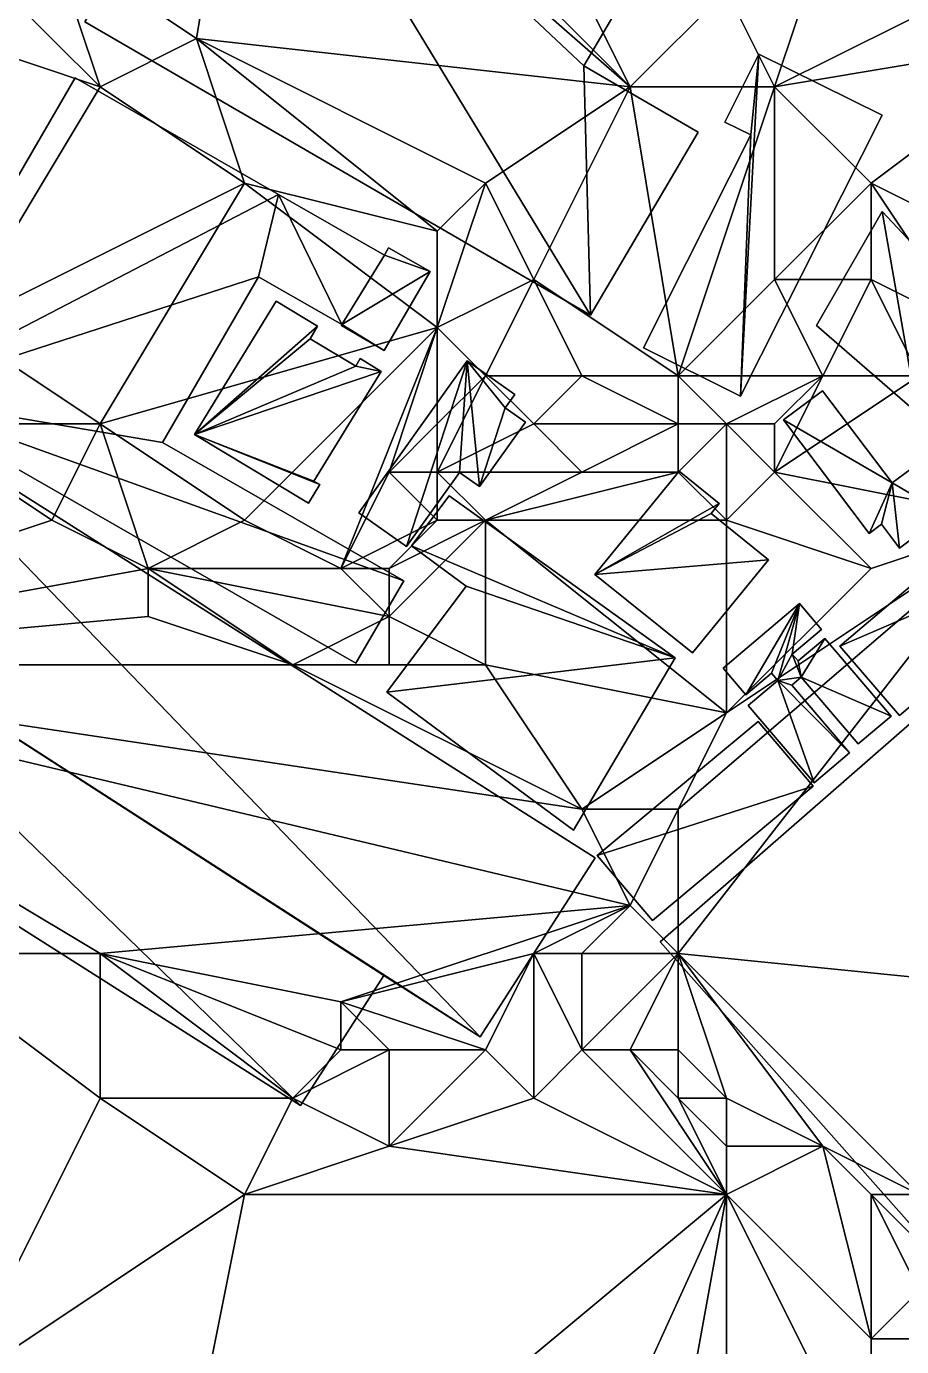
# Model space of a CAD drawing. Header units: metres. Extents: x -1103 to 901, y -902 to 905.
# Drawn here: x -823.1 to -786.7, y -72.3 to -17.5 of the extents above; entities that cross this region are included whole.
import ezdxf

# ---------------------------------------------------------------- set-up
doc = ezdxf.new("R2010")
doc.units = ezdxf.units.M
for name, color, linetype in [('OSM_BUILDING_FOOTPRINTS', 7, 'CONTINUOUS'), ('OSM_BUILDING_ROOFS', 1, 'CONTINUOUS'), ('OSM_BUILDING_WALLS', 8, 'CONTINUOUS'), ('OSM_TERRAIN', 3, 'CONTINUOUS')]:
    doc.layers.add(name, color=color, linetype=linetype)

msp = doc.modelspace()

# ---------------------------------------------------------------- linework, layer by layer
at = {"layer": 'OSM_BUILDING_FOOTPRINTS'}
for points in [[(-820.628, -17.303, 15.278), (-813.929, -5.934, 15.278), (-797.702, -15.356, 15.278), (-799.924, -19.127, 15.278), (-795.171, -21.881, 15.278), (-799.648, -29.489, 15.278), (-820.628, -17.303, 15.278)], [(-792.651, -18.651, 16.053), (-794.066, -21.471, 16.053), (-792.994, -22.002, 16.053), (-797.437, -30.849, 16.053), (-793.413, -32.851, 16.053), (-787.544, -21.184, 16.053), (-792.651, -18.651, 16.053)], [(-821.026, -19.625, 17.142), (-812.592, -24.469, 17.142), (-808.192, -26.99, 17.142), (-808.026, -26.691, 17.142), (-806.302, -27.676, 17.142), (-808.203, -30.949, 17.142), (-809.983, -29.921, 17.142), (-809.961, -29.876, 17.142), (-813.421, -27.897, 17.142), (-817.411, -34.776, 17.142), (-807.396, -40.515, 17.142), (-809.386, -43.932, 17.142), (-828.708, -32.852, 17.142), (-821.026, -19.625, 17.142)], [(-796.751, -55.511, 17.335), (-776.7, -37.993, 17.335), (-780.558, -33.636, 17.335), (-776.258, -29.887, 17.335), (-777.596, -28.372, 17.335), (-767.371, -19.436, 17.335), (-753.487, -35.129, 17.335), (-755.676, -37.031, 17.335), (-754.04, -38.878, 17.335), (-786.416, -67.178, 17.335), (-796.751, -55.511, 17.335)], [(-790.263, -29.92, 16.637), (-787.533, -25.187, 16.637), (-782.901, -30.119, 16.637), (-786.074, -33.559, 16.637), (-790.263, -29.92, 16.637)], [(-816.073, -34.444, 17.384), (-811.342, -37.286, 17.384), (-810.878, -36.523, 17.384), (-811.121, -36.379, 17.384), (-808.336, -31.823, 17.384), (-809.209, -31.292, 17.384), (-809.386, -31.602, 17.384), (-811.276, -30.463, 17.384), (-810.967, -29.943, 17.384), (-812.691, -28.903, 17.384), (-816.073, -34.444, 17.384)], [(-809.264, -37.695, 17.6), (-804.766, -31.38, 17.6), (-802.787, -32.774, 17.6), (-803.185, -33.327, 17.6), (-802.334, -33.924, 17.6), (-804.246, -36.6, 17.6), (-805.075, -36.014, 17.6), (-807.275, -39.089, 17.6), (-809.264, -37.695, 17.6)], [(-838.689, -45.16, 19.183), (-835.097, -39.565, 19.183), (-834.832, -39.73, 19.183), (-830.189, -32.52, 19.183), (-799.448, -52.027, 19.183), (-804.224, -59.448, 19.183), (-808.214, -56.905, 19.183), (-811.685, -62.301, 19.183), (-838.689, -45.16, 19.183)], [(-790.009, -32.63, 17.906), (-791.634, -33.835, 17.906), (-788.074, -38.546, 17.906), (-787.566, -38.159, 17.906), (-786.814, -39.155, 17.906), (-784.924, -37.739, 17.906), (-786.339, -35.87, 17.906), (-787.124, -36.445, 17.906), (-790.009, -32.63, 17.906)], [(-789.29, -43.235, 18.768), (-786.814, -46.111, 18.768), (-777.308, -38.049, 18.768), (-779.784, -35.162, 18.768), (-789.29, -43.235, 18.768)], [(-799.46, -40.261, 18.42), (-795.414, -43.512, 18.42), (-792.253, -39.641, 18.42), (-794.64, -37.717, 18.42), (-794.298, -37.308, 18.42), (-795.956, -35.97, 18.42), (-799.46, -40.261, 18.42)], [(-805.506, -36.987, 17.889), (-796.132, -43.722, 17.889), (-800.355, -50.866, 17.889), (-808.093, -45.138, 17.889), (-804.799, -40.736, 17.889), (-807.065, -39.066, 17.889), (-805.506, -36.987, 17.889)], [(-794.132, -44.142, 18.891), (-790.97, -41.466, 18.891), (-790.053, -42.539, 18.891), (-791.269, -43.567, 18.891), (-791.026, -43.844, 18.891), (-789.92, -42.915, 18.891), (-787.157, -46.133, 18.891), (-788.538, -47.294, 18.891), (-790.904, -44.518, 18.891), (-791.291, -44.85, 18.891), (-788.892, -47.659, 18.891), (-790.362, -48.909, 18.891), (-793.104, -45.702, 18.891), (-791.866, -44.651, 18.891), (-792.131, -44.352, 18.891), (-793.192, -45.248, 18.891), (-794.132, -44.142, 18.891)], [(-797.072, -54.626, 19.019), (-799.36, -51.928, 19.019), (-792.684, -46.354, 19.019), (-790.395, -49.052, 19.019), (-797.072, -54.626, 19.019)]]:
    msp.add_polyline3d(points, close=True, dxfattribs=at)
at = {"layer": 'OSM_BUILDING_ROOFS'}
for points in [[(-813.929, -5.934, 26.878), (-820.628, -17.303, 26.878), (-799.648, -29.489, 26.878)], [(-799.924, -19.127, 26.878), (-797.702, -15.356, 26.878), (-813.929, -5.934, 26.878)], [(-799.924, -19.127, 26.878), (-813.929, -5.934, 26.878), (-799.648, -29.489, 26.878)], [(-799.648, -29.489, 26.878), (-795.171, -21.881, 26.878), (-799.924, -19.127, 26.878)], [(-792.651, -18.651, 26.053), (-794.066, -21.471, 26.053), (-792.994, -22.002, 26.053)], [(-793.413, -32.851, 26.053), (-787.544, -21.184, 26.053), (-792.651, -18.651, 26.053)], [(-792.994, -22.002, 26.053), (-793.413, -32.851, 26.053), (-792.651, -18.651, 26.053)], [(-812.592, -24.469, 28.742), (-821.026, -19.625, 28.742), (-828.708, -32.852, 28.742)], [(-792.994, -22.002, 26.053), (-797.437, -30.849, 26.053), (-793.413, -32.851, 26.053)], [(-812.592, -24.469, 28.742), (-828.708, -32.852, 28.742), (-813.421, -27.897, 28.742)], [(-812.592, -24.469, 28.742), (-813.421, -27.897, 28.742), (-809.961, -29.876, 28.742)], [(-809.961, -29.876, 28.742), (-808.192, -26.99, 28.742), (-812.592, -24.469, 28.742)], [(-787.533, -25.187, 28.237), (-790.263, -29.92, 28.237), (-786.074, -33.559, 28.237)], [(-787.533, -25.187, 28.237), (-786.074, -33.559, 28.237), (-782.901, -30.119, 28.237)], [(-806.302, -27.676, 28.742), (-808.026, -26.691, 28.742), (-808.192, -26.99, 28.742)], [(-809.961, -29.876, 28.742), (-806.302, -27.676, 28.742), (-808.192, -26.99, 28.742)], [(-828.708, -32.852, 28.742), (-817.411, -34.776, 28.742), (-813.421, -27.897, 28.742)], [(-809.961, -29.876, 28.742), (-808.203, -30.949, 28.742), (-806.302, -27.676, 28.742)], [(-810.967, -29.943, 27.384), (-812.691, -28.903, 27.384), (-816.073, -34.444, 27.384)], [(-811.276, -30.463, 27.384), (-810.967, -29.943, 27.384), (-816.073, -34.444, 27.384)], [(-809.961, -29.876, 28.742), (-809.983, -29.921, 28.742), (-808.203, -30.949, 28.742)], [(-816.073, -34.444, 27.384), (-809.386, -31.602, 27.384), (-811.276, -30.463, 27.384)], [(-816.073, -34.444, 27.384), (-808.336, -31.823, 27.384), (-809.386, -31.602, 27.384)], [(-808.336, -31.823, 27.384), (-809.209, -31.292, 27.384), (-809.386, -31.602, 27.384)], [(-804.766, -31.38, 29.2), (-809.264, -37.695, 29.2), (-807.275, -39.089, 29.2)], [(-804.766, -31.38, 29.2), (-807.275, -39.089, 29.2), (-805.075, -36.014, 29.2)], [(-804.766, -31.38, 29.2), (-805.075, -36.014, 29.2), (-804.246, -36.6, 29.2)], [(-803.185, -33.327, 29.2), (-802.787, -32.774, 29.2), (-804.766, -31.38, 29.2)], [(-803.185, -33.327, 29.2), (-804.766, -31.38, 29.2), (-804.246, -36.6, 29.2)], [(-816.073, -34.444, 27.384), (-811.121, -36.379, 27.384), (-808.336, -31.823, 27.384)], [(-804.224, -59.448, 40.383), (-830.189, -32.52, 40.383), (-834.832, -39.73, 40.383)], [(-804.224, -59.448, 40.383), (-799.448, -52.027, 40.383), (-830.189, -32.52, 40.383)], [(-828.708, -32.852, 28.742), (-809.386, -43.932, 28.742), (-807.396, -40.515, 28.742)], [(-828.708, -32.852, 28.742), (-807.396, -40.515, 28.742), (-817.411, -34.776, 28.742)], [(-787.124, -36.445, 27.906), (-790.009, -32.63, 27.906), (-791.634, -33.835, 27.906)], [(-804.246, -36.6, 29.2), (-802.334, -33.924, 29.2), (-803.185, -33.327, 29.2)], [(-787.124, -36.445, 27.906), (-791.634, -33.835, 27.906), (-788.074, -38.546, 27.906)], [(-816.073, -34.444, 27.384), (-811.342, -37.286, 27.384), (-810.878, -36.523, 27.384)], [(-816.073, -34.444, 27.384), (-810.878, -36.523, 27.384), (-811.121, -36.379, 27.384)], [(-777.308, -38.049, 28.768), (-779.784, -35.162, 28.768), (-789.29, -43.235, 28.768)], [(-794.298, -37.308, 30.02), (-795.956, -35.97, 30.02), (-799.46, -40.261, 30.02)], [(-787.124, -36.445, 27.906), (-784.924, -37.739, 27.906), (-786.339, -35.87, 27.906)], [(-787.124, -36.445, 27.906), (-788.074, -38.546, 27.906), (-787.566, -38.159, 27.906)], [(-787.124, -36.445, 27.906), (-787.566, -38.159, 27.906), (-786.814, -39.155, 27.906)], [(-787.124, -36.445, 27.906), (-786.814, -39.155, 27.906), (-784.924, -37.739, 27.906)], [(-796.132, -43.722, 29.489), (-805.506, -36.987, 29.489), (-807.065, -39.066, 29.489)], [(-799.46, -40.261, 30.02), (-794.64, -37.717, 30.02), (-794.298, -37.308, 30.02)], [(-799.46, -40.261, 30.02), (-792.253, -39.641, 30.02), (-794.64, -37.717, 30.02)], [(-776.7, -37.993, 35.335), (-796.751, -55.511, 35.335), (-786.416, -67.178, 35.335)], [(-777.308, -38.049, 28.768), (-789.29, -43.235, 28.768), (-786.814, -46.111, 28.768)], [(-796.132, -43.722, 29.489), (-807.065, -39.066, 29.489), (-804.799, -40.736, 29.489)], [(-835.097, -39.565, 40.383), (-838.689, -45.16, 40.383), (-811.685, -62.301, 40.383)], [(-835.097, -39.565, 40.383), (-811.685, -62.301, 40.383), (-808.214, -56.905, 40.383)], [(-835.097, -39.565, 40.383), (-808.214, -56.905, 40.383), (-804.224, -59.448, 40.383)], [(-804.224, -59.448, 40.383), (-834.832, -39.73, 40.383), (-835.097, -39.565, 40.383)], [(-799.46, -40.261, 30.02), (-795.414, -43.512, 30.02), (-792.253, -39.641, 30.02)], [(-796.132, -43.722, 29.489), (-804.799, -40.736, 29.489), (-808.093, -45.138, 29.489)], [(-790.97, -41.466, 28.891), (-794.132, -44.142, 28.891), (-793.192, -45.248, 28.891)], [(-790.97, -41.466, 28.891), (-793.192, -45.248, 28.891), (-792.131, -44.352, 28.891)], [(-790.97, -41.466, 28.891), (-792.131, -44.352, 28.891), (-791.866, -44.651, 28.891)], [(-791.269, -43.567, 28.891), (-790.97, -41.466, 28.891), (-791.866, -44.651, 28.891)], [(-791.269, -43.567, 28.891), (-790.053, -42.539, 28.891), (-790.97, -41.466, 28.891)], [(-790.904, -44.518, 28.891), (-789.92, -42.915, 28.891), (-791.026, -43.844, 28.891)], [(-790.904, -44.518, 28.891), (-787.157, -46.133, 28.891), (-789.92, -42.915, 28.891)], [(-796.132, -43.722, 29.489), (-808.093, -45.138, 29.489), (-800.355, -50.866, 29.489)], [(-791.269, -43.567, 28.891), (-791.866, -44.651, 28.891), (-790.904, -44.518, 28.891)], [(-790.904, -44.518, 28.891), (-791.026, -43.844, 28.891), (-791.269, -43.567, 28.891)], [(-791.866, -44.651, 28.891), (-793.104, -45.702, 28.891), (-790.362, -48.909, 28.891)], [(-791.866, -44.651, 28.891), (-791.291, -44.85, 28.891), (-790.904, -44.518, 28.891)], [(-791.866, -44.651, 28.891), (-790.362, -48.909, 28.891), (-788.892, -47.659, 28.891)], [(-791.866, -44.651, 28.891), (-788.892, -47.659, 28.891), (-791.291, -44.85, 28.891)], [(-790.904, -44.518, 28.891), (-788.538, -47.294, 28.891), (-787.157, -46.133, 28.891)], [(-799.36, -51.928, 29.019), (-790.395, -49.052, 29.019), (-792.684, -46.354, 29.019)], [(-799.36, -51.928, 29.019), (-797.072, -54.626, 29.019), (-790.395, -49.052, 29.019)]]:
    msp.add_3dface(points, dxfattribs=at)
at = {"layer": 'OSM_BUILDING_WALLS'}
for points in [[(-799.924, -19.127, 15.278), (-797.702, -15.356, 15.278), (-797.702, -15.356, 26.878)], [(-799.924, -19.127, 15.278), (-797.702, -15.356, 26.878), (-799.924, -19.127, 26.878)], [(-820.628, -17.303, 15.278), (-799.648, -29.489, 15.278), (-799.648, -29.489, 26.878)], [(-820.628, -17.303, 15.278), (-799.648, -29.489, 26.878), (-820.628, -17.303, 26.878)], [(-795.171, -21.881, 15.278), (-799.924, -19.127, 15.278), (-799.924, -19.127, 26.878)], [(-795.171, -21.881, 15.278), (-799.924, -19.127, 26.878), (-795.171, -21.881, 26.878)], [(-792.651, -18.651, 16.053), (-794.066, -21.471, 16.053), (-794.066, -21.471, 26.053)], [(-792.651, -18.651, 16.053), (-794.066, -21.471, 26.053), (-792.651, -18.651, 26.053)], [(-787.544, -21.184, 16.053), (-792.651, -18.651, 16.053), (-792.651, -18.651, 26.053)], [(-787.544, -21.184, 16.053), (-792.651, -18.651, 26.053), (-787.544, -21.184, 26.053)], [(-821.026, -19.625, 17.142), (-828.708, -32.852, 17.142), (-828.708, -32.852, 28.742)], [(-821.026, -19.625, 17.142), (-828.708, -32.852, 28.742), (-821.026, -19.625, 28.742)], [(-812.592, -24.469, 17.142), (-821.026, -19.625, 17.142), (-821.026, -19.625, 28.742)], [(-812.592, -24.469, 17.142), (-821.026, -19.625, 28.742), (-812.592, -24.469, 28.742)], [(-793.413, -32.851, 16.053), (-787.544, -21.184, 16.053), (-787.544, -21.184, 26.053)], [(-793.413, -32.851, 16.053), (-787.544, -21.184, 26.053), (-793.413, -32.851, 26.053)], [(-799.648, -29.489, 15.278), (-795.171, -21.881, 15.278), (-795.171, -21.881, 26.878)], [(-799.648, -29.489, 15.278), (-795.171, -21.881, 26.878), (-799.648, -29.489, 26.878)], [(-794.066, -21.471, 16.053), (-792.994, -22.002, 16.053), (-792.994, -22.002, 26.053)], [(-794.066, -21.471, 16.053), (-792.994, -22.002, 26.053), (-794.066, -21.471, 26.053)], [(-792.994, -22.002, 16.053), (-797.437, -30.849, 16.053), (-797.437, -30.849, 26.053)], [(-792.994, -22.002, 16.053), (-797.437, -30.849, 26.053), (-792.994, -22.002, 26.053)], [(-808.192, -26.99, 17.142), (-812.592, -24.469, 17.142), (-812.592, -24.469, 28.742)], [(-808.192, -26.99, 17.142), (-812.592, -24.469, 28.742), (-808.192, -26.99, 28.742)], [(-787.533, -25.187, 16.637), (-790.263, -29.92, 16.637), (-790.263, -29.92, 28.237)], [(-787.533, -25.187, 16.637), (-790.263, -29.92, 28.237), (-787.533, -25.187, 28.237)], [(-782.901, -30.119, 16.637), (-787.533, -25.187, 16.637), (-787.533, -25.187, 28.237)], [(-782.901, -30.119, 16.637), (-787.533, -25.187, 28.237), (-782.901, -30.119, 28.237)], [(-808.026, -26.691, 17.142), (-808.192, -26.99, 17.142), (-808.192, -26.99, 28.742)], [(-808.026, -26.691, 17.142), (-808.192, -26.99, 28.742), (-808.026, -26.691, 28.742)], [(-806.302, -27.676, 17.142), (-808.026, -26.691, 17.142), (-808.026, -26.691, 28.742)], [(-806.302, -27.676, 17.142), (-808.026, -26.691, 28.742), (-806.302, -27.676, 28.742)], [(-817.411, -34.776, 17.142), (-813.421, -27.897, 17.142), (-813.421, -27.897, 28.742)], [(-817.411, -34.776, 17.142), (-813.421, -27.897, 28.742), (-817.411, -34.776, 28.742)], [(-813.421, -27.897, 17.142), (-809.961, -29.876, 17.142), (-809.961, -29.876, 28.742)], [(-813.421, -27.897, 17.142), (-809.961, -29.876, 28.742), (-813.421, -27.897, 28.742)], [(-808.203, -30.949, 17.142), (-806.302, -27.676, 17.142), (-806.302, -27.676, 28.742)], [(-808.203, -30.949, 17.142), (-806.302, -27.676, 28.742), (-808.203, -30.949, 28.742)], [(-812.691, -28.903, 17.384), (-816.073, -34.444, 17.384), (-816.073, -34.444, 27.384)], [(-812.691, -28.903, 17.384), (-816.073, -34.444, 27.384), (-812.691, -28.903, 27.384)], [(-810.967, -29.943, 17.384), (-812.691, -28.903, 17.384), (-812.691, -28.903, 27.384)], [(-810.967, -29.943, 17.384), (-812.691, -28.903, 27.384), (-810.967, -29.943, 27.384)], [(-811.276, -30.463, 17.384), (-810.967, -29.943, 17.384), (-810.967, -29.943, 27.384)], [(-811.276, -30.463, 17.384), (-810.967, -29.943, 27.384), (-811.276, -30.463, 27.384)], [(-809.961, -29.876, 17.142), (-809.983, -29.921, 17.142), (-809.983, -29.921, 28.742)], [(-809.961, -29.876, 17.142), (-809.983, -29.921, 28.742), (-809.961, -29.876, 28.742)], [(-809.983, -29.921, 17.142), (-808.203, -30.949, 17.142), (-808.203, -30.949, 28.742)], [(-809.983, -29.921, 17.142), (-808.203, -30.949, 28.742), (-809.983, -29.921, 28.742)], [(-790.263, -29.92, 16.637), (-786.074, -33.559, 16.637), (-786.074, -33.559, 28.237)], [(-790.263, -29.92, 16.637), (-786.074, -33.559, 28.237), (-790.263, -29.92, 28.237)], [(-809.386, -31.602, 17.384), (-811.276, -30.463, 17.384), (-811.276, -30.463, 27.384)], [(-809.386, -31.602, 17.384), (-811.276, -30.463, 27.384), (-809.386, -31.602, 27.384)], [(-797.437, -30.849, 16.053), (-793.413, -32.851, 16.053), (-793.413, -32.851, 26.053)], [(-797.437, -30.849, 16.053), (-793.413, -32.851, 26.053), (-797.437, -30.849, 26.053)], [(-809.209, -31.292, 17.384), (-809.386, -31.602, 17.384), (-809.386, -31.602, 27.384)], [(-809.209, -31.292, 17.384), (-809.386, -31.602, 27.384), (-809.209, -31.292, 27.384)], [(-804.766, -31.38, 17.6), (-809.264, -37.695, 17.6), (-809.264, -37.695, 29.2)], [(-804.766, -31.38, 17.6), (-809.264, -37.695, 29.2), (-804.766, -31.38, 29.2)], [(-808.336, -31.823, 17.384), (-809.209, -31.292, 17.384), (-809.209, -31.292, 27.384)], [(-808.336, -31.823, 17.384), (-809.209, -31.292, 27.384), (-808.336, -31.823, 27.384)], [(-802.787, -32.774, 17.6), (-804.766, -31.38, 17.6), (-804.766, -31.38, 29.2)], [(-802.787, -32.774, 17.6), (-804.766, -31.38, 29.2), (-802.787, -32.774, 29.2)], [(-811.121, -36.379, 17.384), (-808.336, -31.823, 17.384), (-808.336, -31.823, 27.384)], [(-811.121, -36.379, 17.384), (-808.336, -31.823, 27.384), (-811.121, -36.379, 27.384)], [(-799.448, -52.027, 19.183), (-830.189, -32.52, 19.183), (-830.189, -32.52, 40.383)], [(-799.448, -52.027, 19.183), (-830.189, -32.52, 40.383), (-799.448, -52.027, 40.383)], [(-828.708, -32.852, 17.142), (-809.386, -43.932, 17.142), (-809.386, -43.932, 28.742)], [(-828.708, -32.852, 17.142), (-809.386, -43.932, 28.742), (-828.708, -32.852, 28.742)], [(-803.185, -33.327, 17.6), (-802.787, -32.774, 17.6), (-802.787, -32.774, 29.2)], [(-803.185, -33.327, 17.6), (-802.787, -32.774, 29.2), (-803.185, -33.327, 29.2)], [(-790.009, -32.63, 17.906), (-791.634, -33.835, 17.906), (-791.634, -33.835, 27.906)], [(-790.009, -32.63, 17.906), (-791.634, -33.835, 27.906), (-790.009, -32.63, 27.906)], [(-787.124, -36.445, 17.906), (-790.009, -32.63, 17.906), (-790.009, -32.63, 27.906)], [(-787.124, -36.445, 17.906), (-790.009, -32.63, 27.906), (-787.124, -36.445, 27.906)], [(-802.334, -33.924, 17.6), (-803.185, -33.327, 17.6), (-803.185, -33.327, 29.2)], [(-802.334, -33.924, 17.6), (-803.185, -33.327, 29.2), (-802.334, -33.924, 29.2)], [(-804.246, -36.6, 17.6), (-802.334, -33.924, 17.6), (-802.334, -33.924, 29.2)], [(-804.246, -36.6, 17.6), (-802.334, -33.924, 29.2), (-804.246, -36.6, 29.2)], [(-791.634, -33.835, 17.906), (-788.074, -38.546, 17.906), (-788.074, -38.546, 27.906)], [(-791.634, -33.835, 17.906), (-788.074, -38.546, 27.906), (-791.634, -33.835, 27.906)], [(-816.073, -34.444, 17.384), (-811.342, -37.286, 17.384), (-811.342, -37.286, 27.384)], [(-816.073, -34.444, 17.384), (-811.342, -37.286, 27.384), (-816.073, -34.444, 27.384)], [(-807.396, -40.515, 17.142), (-817.411, -34.776, 17.142), (-817.411, -34.776, 28.742)], [(-807.396, -40.515, 17.142), (-817.411, -34.776, 28.742), (-807.396, -40.515, 28.742)], [(-779.784, -35.162, 18.768), (-789.29, -43.235, 18.768), (-789.29, -43.235, 28.768)], [(-779.784, -35.162, 18.768), (-789.29, -43.235, 28.768), (-779.784, -35.162, 28.768)], [(-807.275, -39.089, 17.6), (-805.075, -36.014, 17.6), (-805.075, -36.014, 29.2)], [(-807.275, -39.089, 17.6), (-805.075, -36.014, 29.2), (-807.275, -39.089, 29.2)], [(-805.075, -36.014, 17.6), (-804.246, -36.6, 17.6), (-804.246, -36.6, 29.2)], [(-805.075, -36.014, 17.6), (-804.246, -36.6, 29.2), (-805.075, -36.014, 29.2)], [(-795.956, -35.97, 18.42), (-799.46, -40.261, 18.42), (-799.46, -40.261, 30.02)], [(-795.956, -35.97, 18.42), (-799.46, -40.261, 30.02), (-795.956, -35.97, 30.02)], [(-794.298, -37.308, 18.42), (-795.956, -35.97, 18.42), (-795.956, -35.97, 30.02)], [(-794.298, -37.308, 18.42), (-795.956, -35.97, 30.02), (-794.298, -37.308, 30.02)], [(-786.339, -35.87, 17.906), (-787.124, -36.445, 17.906), (-787.124, -36.445, 27.906)], [(-786.339, -35.87, 17.906), (-787.124, -36.445, 27.906), (-786.339, -35.87, 27.906)], [(-811.342, -37.286, 17.384), (-810.878, -36.523, 17.384), (-810.878, -36.523, 27.384)], [(-811.342, -37.286, 17.384), (-810.878, -36.523, 27.384), (-811.342, -37.286, 27.384)], [(-810.878, -36.523, 17.384), (-811.121, -36.379, 17.384), (-811.121, -36.379, 27.384)], [(-810.878, -36.523, 17.384), (-811.121, -36.379, 27.384), (-810.878, -36.523, 27.384)], [(-805.506, -36.987, 17.889), (-807.065, -39.066, 17.889), (-807.065, -39.066, 29.489)], [(-805.506, -36.987, 17.889), (-807.065, -39.066, 29.489), (-805.506, -36.987, 29.489)], [(-796.132, -43.722, 17.889), (-805.506, -36.987, 17.889), (-805.506, -36.987, 29.489)], [(-796.132, -43.722, 17.889), (-805.506, -36.987, 29.489), (-796.132, -43.722, 29.489)], [(-809.264, -37.695, 17.6), (-807.275, -39.089, 17.6), (-807.275, -39.089, 29.2)], [(-809.264, -37.695, 17.6), (-807.275, -39.089, 29.2), (-809.264, -37.695, 29.2)], [(-794.64, -37.717, 18.42), (-794.298, -37.308, 18.42), (-794.298, -37.308, 30.02)], [(-794.64, -37.717, 18.42), (-794.298, -37.308, 30.02), (-794.64, -37.717, 30.02)], [(-792.253, -39.641, 18.42), (-794.64, -37.717, 18.42), (-794.64, -37.717, 30.02)], [(-792.253, -39.641, 18.42), (-794.64, -37.717, 30.02), (-792.253, -39.641, 30.02)], [(-786.814, -39.155, 17.906), (-784.924, -37.739, 17.906), (-784.924, -37.739, 27.906)], [(-786.814, -39.155, 17.906), (-784.924, -37.739, 27.906), (-786.814, -39.155, 27.906)], [(-776.7, -37.993, 17.335), (-796.751, -55.511, 17.335), (-796.751, -55.511, 35.335)], [(-776.7, -37.993, 17.335), (-796.751, -55.511, 35.335), (-776.7, -37.993, 35.335)], [(-788.074, -38.546, 17.906), (-787.566, -38.159, 17.906), (-787.566, -38.159, 27.906)], [(-788.074, -38.546, 17.906), (-787.566, -38.159, 27.906), (-788.074, -38.546, 27.906)], [(-787.566, -38.159, 17.906), (-786.814, -39.155, 17.906), (-786.814, -39.155, 27.906)], [(-787.566, -38.159, 17.906), (-786.814, -39.155, 27.906), (-787.566, -38.159, 27.906)], [(-786.814, -46.111, 18.768), (-777.308, -38.049, 18.768), (-777.308, -38.049, 28.768)], [(-786.814, -46.111, 18.768), (-777.308, -38.049, 28.768), (-786.814, -46.111, 28.768)], [(-807.065, -39.066, 17.889), (-804.799, -40.736, 17.889), (-804.799, -40.736, 29.489)], [(-807.065, -39.066, 17.889), (-804.799, -40.736, 29.489), (-807.065, -39.066, 29.489)], [(-795.414, -43.512, 18.42), (-792.253, -39.641, 18.42), (-792.253, -39.641, 30.02)], [(-795.414, -43.512, 18.42), (-792.253, -39.641, 30.02), (-795.414, -43.512, 30.02)], [(-809.386, -43.932, 17.142), (-807.396, -40.515, 17.142), (-807.396, -40.515, 28.742)], [(-809.386, -43.932, 17.142), (-807.396, -40.515, 28.742), (-809.386, -43.932, 28.742)], [(-799.46, -40.261, 18.42), (-795.414, -43.512, 18.42), (-795.414, -43.512, 30.02)], [(-799.46, -40.261, 18.42), (-795.414, -43.512, 30.02), (-799.46, -40.261, 30.02)], [(-804.799, -40.736, 17.889), (-808.093, -45.138, 17.889), (-808.093, -45.138, 29.489)], [(-804.799, -40.736, 17.889), (-808.093, -45.138, 29.489), (-804.799, -40.736, 29.489)], [(-790.97, -41.466, 18.891), (-794.132, -44.142, 18.891), (-794.132, -44.142, 28.891)], [(-790.97, -41.466, 18.891), (-794.132, -44.142, 28.891), (-790.97, -41.466, 28.891)], [(-790.053, -42.539, 18.891), (-790.97, -41.466, 18.891), (-790.97, -41.466, 28.891)], [(-790.053, -42.539, 18.891), (-790.97, -41.466, 28.891), (-790.053, -42.539, 28.891)], [(-791.269, -43.567, 18.891), (-790.053, -42.539, 18.891), (-790.053, -42.539, 28.891)], [(-791.269, -43.567, 18.891), (-790.053, -42.539, 28.891), (-791.269, -43.567, 28.891)], [(-789.92, -42.915, 18.891), (-791.026, -43.844, 18.891), (-791.026, -43.844, 28.891)], [(-789.92, -42.915, 18.891), (-791.026, -43.844, 28.891), (-789.92, -42.915, 28.891)], [(-787.157, -46.133, 18.891), (-789.92, -42.915, 18.891), (-789.92, -42.915, 28.891)], [(-787.157, -46.133, 18.891), (-789.92, -42.915, 28.891), (-787.157, -46.133, 28.891)], [(-789.29, -43.235, 18.768), (-786.814, -46.111, 18.768), (-786.814, -46.111, 28.768)], [(-789.29, -43.235, 18.768), (-786.814, -46.111, 28.768), (-789.29, -43.235, 28.768)], [(-800.355, -50.866, 17.889), (-796.132, -43.722, 17.889), (-796.132, -43.722, 29.489)], [(-800.355, -50.866, 17.889), (-796.132, -43.722, 29.489), (-800.355, -50.866, 29.489)], [(-791.026, -43.844, 18.891), (-791.269, -43.567, 18.891), (-791.269, -43.567, 28.891)], [(-791.026, -43.844, 18.891), (-791.269, -43.567, 28.891), (-791.026, -43.844, 28.891)], [(-794.132, -44.142, 18.891), (-793.192, -45.248, 18.891), (-793.192, -45.248, 28.891)], [(-794.132, -44.142, 18.891), (-793.192, -45.248, 28.891), (-794.132, -44.142, 28.891)], [(-793.192, -45.248, 18.891), (-792.131, -44.352, 18.891), (-792.131, -44.352, 28.891)], [(-793.192, -45.248, 18.891), (-792.131, -44.352, 28.891), (-793.192, -45.248, 28.891)], [(-792.131, -44.352, 18.891), (-791.866, -44.651, 18.891), (-791.866, -44.651, 28.891)], [(-792.131, -44.352, 18.891), (-791.866, -44.651, 28.891), (-792.131, -44.352, 28.891)], [(-791.866, -44.651, 18.891), (-793.104, -45.702, 18.891), (-793.104, -45.702, 28.891)], [(-791.866, -44.651, 18.891), (-793.104, -45.702, 28.891), (-791.866, -44.651, 28.891)], [(-791.291, -44.85, 18.891), (-790.904, -44.518, 18.891), (-790.904, -44.518, 28.891)], [(-791.291, -44.85, 18.891), (-790.904, -44.518, 28.891), (-791.291, -44.85, 28.891)], [(-788.892, -47.659, 18.891), (-791.291, -44.85, 18.891), (-791.291, -44.85, 28.891)], [(-788.892, -47.659, 18.891), (-791.291, -44.85, 28.891), (-788.892, -47.659, 28.891)], [(-790.904, -44.518, 18.891), (-788.538, -47.294, 18.891), (-788.538, -47.294, 28.891)], [(-790.904, -44.518, 18.891), (-788.538, -47.294, 28.891), (-790.904, -44.518, 28.891)], [(-838.689, -45.16, 19.183), (-811.685, -62.301, 19.183), (-811.685, -62.301, 40.383)], [(-838.689, -45.16, 19.183), (-811.685, -62.301, 40.383), (-838.689, -45.16, 40.383)], [(-808.093, -45.138, 17.889), (-800.355, -50.866, 17.889), (-800.355, -50.866, 29.489)], [(-808.093, -45.138, 17.889), (-800.355, -50.866, 29.489), (-808.093, -45.138, 29.489)], [(-793.104, -45.702, 18.891), (-790.362, -48.909, 18.891), (-790.362, -48.909, 28.891)], [(-793.104, -45.702, 18.891), (-790.362, -48.909, 28.891), (-793.104, -45.702, 28.891)], [(-792.684, -46.354, 19.019), (-799.36, -51.928, 19.019), (-799.36, -51.928, 29.019)], [(-792.684, -46.354, 19.019), (-799.36, -51.928, 29.019), (-792.684, -46.354, 29.019)], [(-790.395, -49.052, 19.019), (-792.684, -46.354, 19.019), (-792.684, -46.354, 29.019)], [(-790.395, -49.052, 19.019), (-792.684, -46.354, 29.019), (-790.395, -49.052, 29.019)], [(-788.538, -47.294, 18.891), (-787.157, -46.133, 18.891), (-787.157, -46.133, 28.891)], [(-788.538, -47.294, 18.891), (-787.157, -46.133, 28.891), (-788.538, -47.294, 28.891)], [(-790.362, -48.909, 18.891), (-788.892, -47.659, 18.891), (-788.892, -47.659, 28.891)], [(-790.362, -48.909, 18.891), (-788.892, -47.659, 28.891), (-790.362, -48.909, 28.891)], [(-797.072, -54.626, 19.019), (-790.395, -49.052, 19.019), (-790.395, -49.052, 29.019)], [(-797.072, -54.626, 19.019), (-790.395, -49.052, 29.019), (-797.072, -54.626, 29.019)], [(-804.224, -59.448, 19.183), (-799.448, -52.027, 19.183), (-799.448, -52.027, 40.383)], [(-804.224, -59.448, 19.183), (-799.448, -52.027, 40.383), (-804.224, -59.448, 40.383)], [(-799.36, -51.928, 19.019), (-797.072, -54.626, 19.019), (-797.072, -54.626, 29.019)], [(-799.36, -51.928, 19.019), (-797.072, -54.626, 29.019), (-799.36, -51.928, 29.019)], [(-796.751, -55.511, 17.335), (-786.416, -67.178, 17.335), (-786.416, -67.178, 35.335)], [(-796.751, -55.511, 17.335), (-786.416, -67.178, 35.335), (-796.751, -55.511, 35.335)], [(-811.685, -62.301, 19.183), (-808.214, -56.905, 19.183), (-808.214, -56.905, 40.383)], [(-811.685, -62.301, 19.183), (-808.214, -56.905, 40.383), (-811.685, -62.301, 40.383)], [(-808.214, -56.905, 19.183), (-804.224, -59.448, 19.183), (-804.224, -59.448, 40.383)], [(-808.214, -56.905, 19.183), (-804.224, -59.448, 40.383), (-808.214, -56.905, 40.383)]]:
    msp.add_3dface(points, dxfattribs=at)
at = {"layer": 'OSM_TERRAIN'}
for points in [[(-822, -14, 17.804), (-816, -18, 17.859), (-814, -6, 17.786)], [(-816, -18, 17.859), (-798, -20, 17.822), (-814, -6, 17.786)], [(-798, -20, 17.822), (-808, -10, 17.617), (-814, -6, 17.786)], [(-798, -20, 17.822), (-802, -12, 17.211), (-808, -10, 17.617)], [(-798, -20, 17.822), (-794, -16, 17.252), (-802, -12, 17.211)], [(-820, -20, 19.309), (-822, -14, 17.804), (-824, -16, 18.179)], [(-820, -20, 19.309), (-816, -18, 17.859), (-822, -14, 17.804)], [(-792, -20, 18.367), (-790, -14, 17.656), (-794, -16, 17.252)], [(-792, -20, 18.367), (-784, -16, 17.757), (-790, -14, 17.656)], [(-826, -18, 18.639), (-820, -20, 19.309), (-824, -16, 18.179)], [(-798, -20, 17.822), (-792, -20, 18.367), (-794, -16, 17.252)], [(-780, -18, 18.581), (-784, -16, 17.757), (-792, -20, 18.367)], [(-826, -30, 19.371), (-820, -20, 19.309), (-826, -18, 18.639)], [(-814, -24, 19.371), (-816, -18, 17.859), (-820, -20, 19.309)], [(-814, -24, 19.371), (-806, -26, 18.76), (-816, -18, 17.859)], [(-806, -26, 18.76), (-804, -24, 17.825), (-816, -18, 17.859)], [(-804, -24, 17.825), (-798, -20, 17.822), (-816, -18, 17.859)], [(-788, -24, 18.538), (-780, -18, 18.581), (-792, -20, 18.367)], [(-788, -24, 18.538), (-780, -28, 18.581), (-780, -18, 18.581)], [(-826, -30, 19.371), (-814, -24, 19.371), (-820, -20, 19.309)], [(-802, -28, 17.825), (-798, -20, 17.822), (-804, -24, 17.825)], [(-796, -32, 18.46), (-798, -20, 17.822), (-802, -28, 17.825)], [(-796, -32, 18.46), (-792, -20, 18.367), (-798, -20, 17.822)], [(-796, -32, 18.46), (-792, -28, 18.367), (-792, -20, 18.367)], [(-792, -28, 18.367), (-788, -24, 18.538), (-792, -20, 18.367)], [(-820, -34, 19.371), (-814, -24, 19.371), (-826, -30, 19.371)], [(-820, -34, 19.371), (-806, -30, 19.375), (-814, -24, 19.371)], [(-806, -30, 19.375), (-806, -26, 18.76), (-814, -24, 19.371)], [(-806, -30, 19.375), (-804, -24, 17.825), (-806, -26, 18.76)], [(-806, -30, 19.375), (-802, -28, 17.825), (-804, -24, 17.825)], [(-792, -28, 18.367), (-788, -28, 18.876), (-788, -24, 18.538)], [(-788, -28, 18.876), (-784, -30, 19.171), (-788, -24, 18.538)], [(-784, -30, 19.171), (-780, -28, 18.581), (-788, -24, 18.538)], [(-804, -32, 19.931), (-802, -28, 17.825), (-806, -30, 19.375)], [(-804, -32, 19.931), (-800, -32, 18.718), (-802, -28, 17.825)], [(-800, -32, 18.718), (-796, -32, 18.46), (-802, -28, 17.825)], [(-796, -32, 18.46), (-790, -32, 19.897), (-792, -28, 18.367)], [(-790, -32, 19.897), (-788, -28, 18.876), (-792, -28, 18.367)], [(-790, -32, 19.897), (-786, -32, 19.651), (-788, -28, 18.876)], [(-786, -32, 19.651), (-784, -30, 19.171), (-788, -28, 18.876)], [(-828, -34, 21.389), (-820, -34, 19.371), (-826, -30, 19.371)], [(-814, -38, 19.371), (-806, -30, 19.375), (-820, -34, 19.371)], [(-814, -38, 19.371), (-810, -40, 19.371), (-806, -30, 19.375)], [(-810, -40, 19.371), (-808, -36, 19.926), (-806, -30, 19.375)], [(-808, -36, 19.926), (-806, -34, 19.989), (-806, -30, 19.375)], [(-806, -34, 19.989), (-804, -32, 19.931), (-806, -30, 19.375)], [(-806, -36, 20.653), (-804, -32, 19.931), (-806, -34, 19.989)], [(-806, -36, 20.653), (-802, -34, 19.904), (-804, -32, 19.931)], [(-802, -34, 19.904), (-800, -32, 18.718), (-804, -32, 19.931)], [(-802, -34, 19.904), (-796, -34, 19.324), (-800, -32, 18.718)], [(-796, -34, 19.324), (-796, -32, 18.46), (-800, -32, 18.718)], [(-796, -34, 19.324), (-794, -34, 19.362), (-796, -32, 18.46)], [(-794, -34, 19.362), (-790, -32, 19.897), (-796, -32, 18.46)], [(-794, -34, 19.362), (-792, -34, 19.963), (-790, -32, 19.897)], [(-782, -38, 20.847), (-786, -32, 19.651), (-792, -36, 20.022)], [(-792, -36, 20.022), (-790, -32, 19.897), (-792, -34, 19.963)], [(-792, -36, 20.022), (-786, -32, 19.651), (-790, -32, 19.897)], [(-840, -44, 21.397), (-822, -38, 21.389), (-828, -34, 21.389)], [(-828, -34, 21.389), (-822, -38, 21.389), (-820, -34, 19.371)], [(-818, -40, 21.295), (-820, -34, 19.371), (-822, -38, 21.389)], [(-818, -40, 21.295), (-814, -38, 19.371), (-820, -34, 19.371)], [(-808, -36, 19.926), (-806, -36, 20.653), (-806, -34, 19.989)], [(-806, -36, 20.653), (-800, -36, 20.046), (-802, -34, 19.904)], [(-800, -36, 20.046), (-796, -34, 19.324), (-802, -34, 19.904)], [(-800, -36, 20.046), (-796, -36, 20.585), (-796, -34, 19.324)], [(-794, -38, 20.588), (-794, -34, 19.362), (-796, -36, 20.585)], [(-796, -36, 20.585), (-794, -34, 19.362), (-796, -34, 19.324)], [(-794, -38, 20.588), (-792, -36, 20.022), (-794, -34, 19.362)], [(-792, -36, 20.022), (-792, -34, 19.963), (-794, -34, 19.362)], [(-810, -40, 19.371), (-806, -38, 20.491), (-808, -36, 19.926)], [(-806, -38, 20.491), (-806, -36, 20.653), (-808, -36, 19.926)], [(-806, -38, 20.491), (-804, -38, 20.916), (-806, -36, 20.653)], [(-804, -38, 20.916), (-800, -36, 20.046), (-806, -36, 20.653)], [(-804, -38, 20.916), (-794, -38, 20.588), (-796, -36, 20.585)], [(-804, -38, 20.916), (-796, -36, 20.585), (-800, -36, 20.046)], [(-794, -38, 20.588), (-788, -40, 20.674), (-792, -36, 20.022)], [(-788, -40, 20.674), (-782, -38, 20.847), (-792, -36, 20.022)], [(-840, -44, 21.397), (-818, -40, 21.295), (-822, -38, 21.389)], [(-818, -40, 21.295), (-810, -40, 19.371), (-814, -38, 19.371)], [(-808, -40, 19.419), (-806, -38, 20.491), (-810, -40, 19.371)], [(-808, -42, 19.507), (-804, -44, 20.929), (-804, -38, 20.916)], [(-808, -42, 19.507), (-804, -38, 20.916), (-808, -40, 19.419)], [(-808, -40, 19.419), (-804, -38, 20.916), (-806, -38, 20.491)], [(-804, -44, 20.929), (-794, -46, 21.275), (-804, -38, 20.916)], [(-794, -46, 21.275), (-794, -38, 20.588), (-804, -38, 20.916)], [(-796, -56, 20.968), (-776, -58, 20.968), (-782, -38, 20.847)], [(-796, -56, 20.968), (-782, -38, 20.847), (-796, -50, 21.778)], [(-796, -50, 21.778), (-782, -38, 20.847), (-794, -46, 21.275)], [(-782, -38, 20.847), (-788, -40, 20.674), (-794, -46, 21.275)], [(-794, -46, 21.275), (-788, -40, 20.674), (-794, -38, 20.588)], [(-840, -44, 21.397), (-818, -42, 21.389), (-818, -40, 21.295)], [(-818, -42, 21.389), (-812, -44, 21.37), (-818, -40, 21.295)], [(-812, -44, 21.37), (-808, -42, 19.507), (-818, -40, 21.295)], [(-818, -40, 21.295), (-808, -42, 19.507), (-810, -40, 19.371)], [(-808, -42, 19.507), (-808, -40, 19.419), (-810, -40, 19.371)], [(-812, -44, 21.37), (-818, -42, 21.389), (-840, -44, 21.397)], [(-812, -44, 21.37), (-808, -44, 20.549), (-808, -42, 19.507)], [(-808, -44, 20.549), (-804, -44, 20.929), (-808, -42, 19.507)], [(-828, -56, 21.816), (-820, -56, 21.389), (-840, -44, 21.397)], [(-820, -56, 21.389), (-798, -54, 21.403), (-840, -44, 21.397)], [(-840, -44, 21.397), (-798, -54, 21.403), (-800, -50, 21.399)], [(-840, -44, 21.397), (-800, -50, 21.399), (-812, -44, 21.37)], [(-800, -50, 21.399), (-804, -44, 20.929), (-812, -44, 21.37)], [(-812, -44, 21.37), (-804, -44, 20.929), (-808, -44, 20.549)], [(-800, -50, 21.399), (-794, -46, 21.275), (-804, -44, 20.929)], [(-800, -50, 21.399), (-796, -50, 21.778), (-794, -46, 21.275)], [(-800, -50, 21.399), (-798, -54, 21.403), (-796, -50, 21.778)], [(-798, -54, 21.403), (-796, -56, 20.968), (-796, -50, 21.778)], [(-810, -58, 21.389), (-798, -54, 21.403), (-820, -56, 21.389)], [(-810, -58, 21.389), (-802, -56, 21.39), (-798, -54, 21.403)], [(-802, -56, 21.39), (-800, -56, 21.666), (-798, -54, 21.403)], [(-800, -56, 21.666), (-796, -56, 20.968), (-798, -54, 21.403)], [(-826, -74, 23.017), (-820, -62, 22.673), (-828, -56, 21.816)], [(-828, -56, 21.816), (-820, -62, 22.673), (-820, -56, 21.389)], [(-820, -62, 22.673), (-812, -62, 21.389), (-820, -56, 21.389)], [(-812, -62, 21.389), (-810, -60, 21.451), (-820, -56, 21.389)], [(-810, -60, 21.451), (-810, -58, 21.389), (-820, -56, 21.389)], [(-804, -60, 21.603), (-802, -56, 21.39), (-810, -58, 21.389)], [(-804, -60, 21.603), (-802, -62, 22.726), (-802, -56, 21.39)], [(-802, -62, 22.726), (-800, -60, 22.772), (-802, -56, 21.39)], [(-802, -56, 21.39), (-800, -60, 22.772), (-800, -56, 21.666)], [(-800, -60, 22.772), (-798, -60, 22.779), (-796, -56, 20.968)], [(-800, -60, 22.772), (-796, -56, 20.968), (-800, -56, 21.666)], [(-798, -60, 22.779), (-796, -60, 22.069), (-796, -56, 20.968)], [(-794, -62, 22.052), (-790, -64, 21.234), (-796, -56, 20.968)], [(-794, -62, 22.052), (-796, -56, 20.968), (-796, -60, 22.069)], [(-790, -64, 21.234), (-786, -66, 20.968), (-796, -56, 20.968)], [(-796, -56, 20.968), (-786, -66, 20.968), (-776, -58, 20.968)], [(-810, -60, 21.451), (-808, -60, 22.055), (-810, -58, 21.389)], [(-808, -60, 22.055), (-804, -60, 21.603), (-810, -58, 21.389)], [(-812, -62, 21.389), (-808, -64, 23.11), (-808, -60, 22.055)], [(-812, -62, 21.389), (-808, -60, 22.055), (-810, -60, 21.451)], [(-808, -64, 23.11), (-802, -62, 22.726), (-804, -60, 21.603)], [(-808, -64, 23.11), (-804, -60, 21.603), (-808, -60, 22.055)], [(-802, -62, 22.726), (-794, -66, 23.149), (-800, -60, 22.772)], [(-794, -66, 23.149), (-798, -60, 22.779), (-800, -60, 22.772)], [(-794, -66, 23.149), (-796, -62, 22.805), (-798, -60, 22.779)], [(-798, -60, 22.779), (-796, -62, 22.805), (-796, -60, 22.069)], [(-796, -62, 22.805), (-794, -62, 22.052), (-796, -60, 22.069)], [(-826, -74, 23.017), (-814, -66, 23.179), (-820, -62, 22.673)], [(-814, -66, 23.179), (-812, -62, 21.389), (-820, -62, 22.673)], [(-814, -66, 23.179), (-808, -64, 23.11), (-812, -62, 21.389)], [(-808, -64, 23.11), (-794, -66, 23.149), (-802, -62, 22.726)], [(-794, -66, 23.149), (-794, -64, 22.814), (-796, -62, 22.805)], [(-796, -62, 22.805), (-794, -64, 22.814), (-794, -62, 22.052)], [(-794, -64, 22.814), (-790, -64, 21.234), (-794, -62, 22.052)], [(-794, -66, 23.149), (-808, -64, 23.11), (-814, -66, 23.179)], [(-788, -72, 22.973), (-790, -64, 21.234), (-794, -66, 23.149)], [(-794, -66, 23.149), (-790, -64, 21.234), (-794, -64, 22.814)], [(-788, -72, 22.973), (-788, -66, 21.151), (-790, -64, 21.234)], [(-790, -64, 21.234), (-788, -66, 21.151), (-786, -66, 20.968)], [(-818, -86, 24.102), (-814, -66, 23.179), (-826, -74, 23.017)], [(-804, -88, 24.506), (-794, -66, 23.149), (-818, -86, 24.102)], [(-818, -86, 24.102), (-794, -66, 23.149), (-814, -66, 23.179)], [(-798, -88, 24.189), (-794, -66, 23.149), (-804, -88, 24.506)], [(-798, -88, 24.189), (-794, -84, 23.705), (-794, -66, 23.149)], [(-794, -84, 23.705), (-788, -78, 22.926), (-794, -66, 23.149)], [(-794, -66, 23.149), (-788, -78, 22.926), (-788, -72, 22.973)], [(-788, -72, 22.973), (-786, -70, 22.246), (-788, -66, 21.151)], [(-786, -70, 22.246), (-786, -68, 21.368), (-788, -66, 21.151)], [(-788, -66, 21.151), (-786, -68, 21.368), (-786, -66, 20.968)], [(-788, -72, 22.973), (-782, -72, 22.291), (-786, -70, 22.246)], [(-788, -78, 22.926), (-782, -72, 22.291), (-788, -72, 22.973)], [(-788, -78, 22.926), (-778, -76, 22.357), (-782, -72, 22.291)]]:
    msp.add_3dface(points, dxfattribs=at)

doc.saveas('drawing.dxf')
